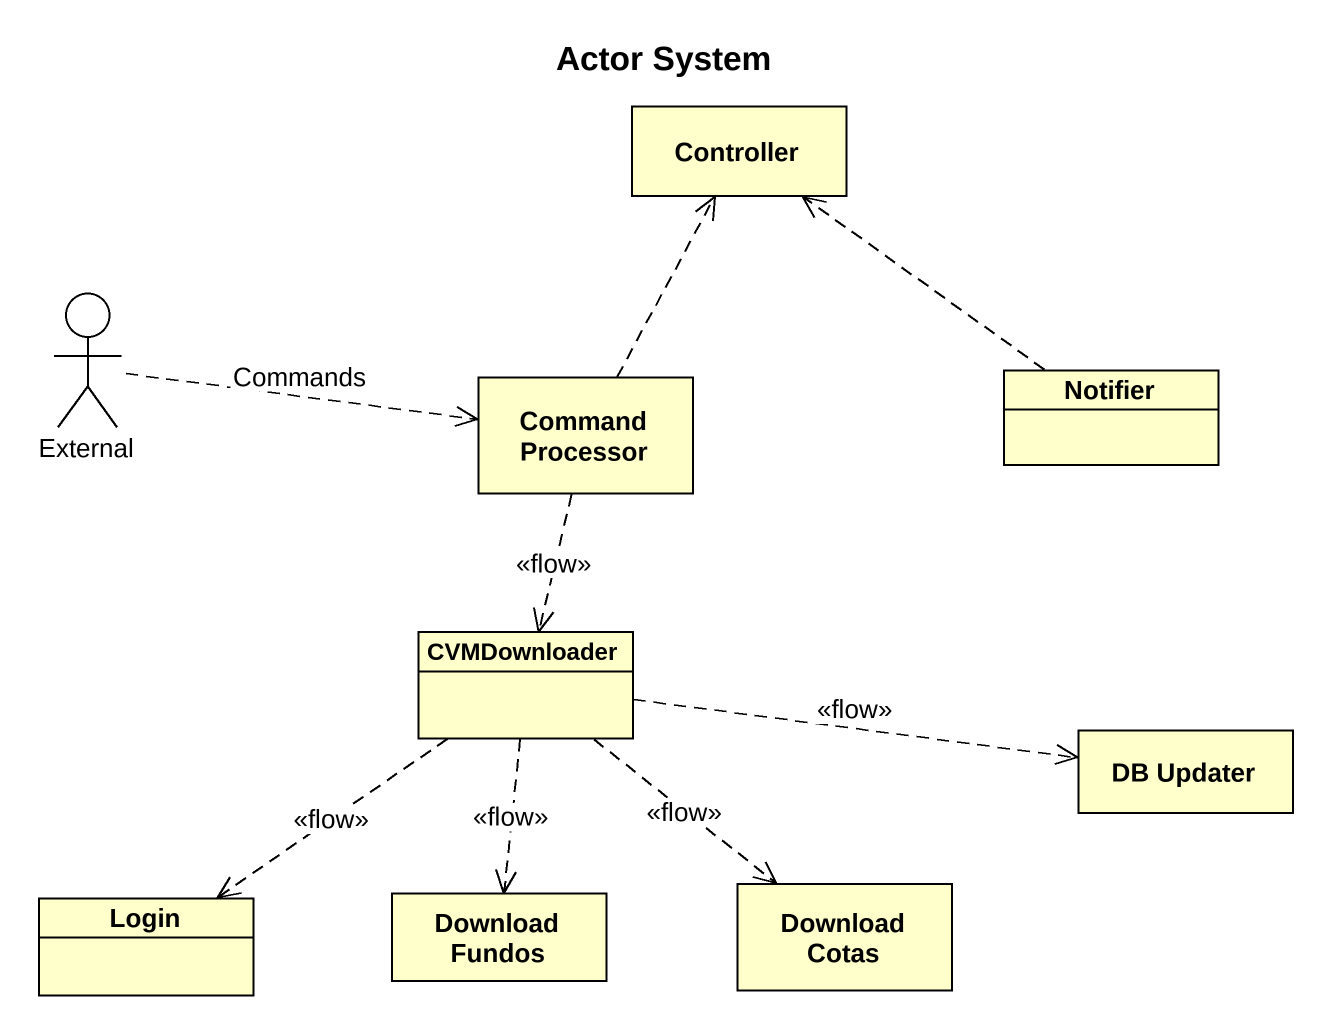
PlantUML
@startuml
title Actor System
allowmixing
hide circle
hide empty members
class Controller
actor External
class "Command Processor" as Command_Processor
class Notifier
class CVMDownloader
class "DB Updater" as DB_Updater
class Login
class "Download Fundos" as Download_Fundos
class "Download Cotas" as Download_Cotas
External .right.> Command_Processor : Commands
Command_Processor .up.> Controller
Command_Processor ..> CVMDownloader : <<flow>>
Notifier .up.> Controller
CVMDownloader .right.> DB_Updater : <<flow>>
CVMDownloader ..> Login : <<flow>>
CVMDownloader ..> Download_Fundos : <<flow>>
CVMDownloader ..> Download_Cotas : <<flow>>
@enduml
